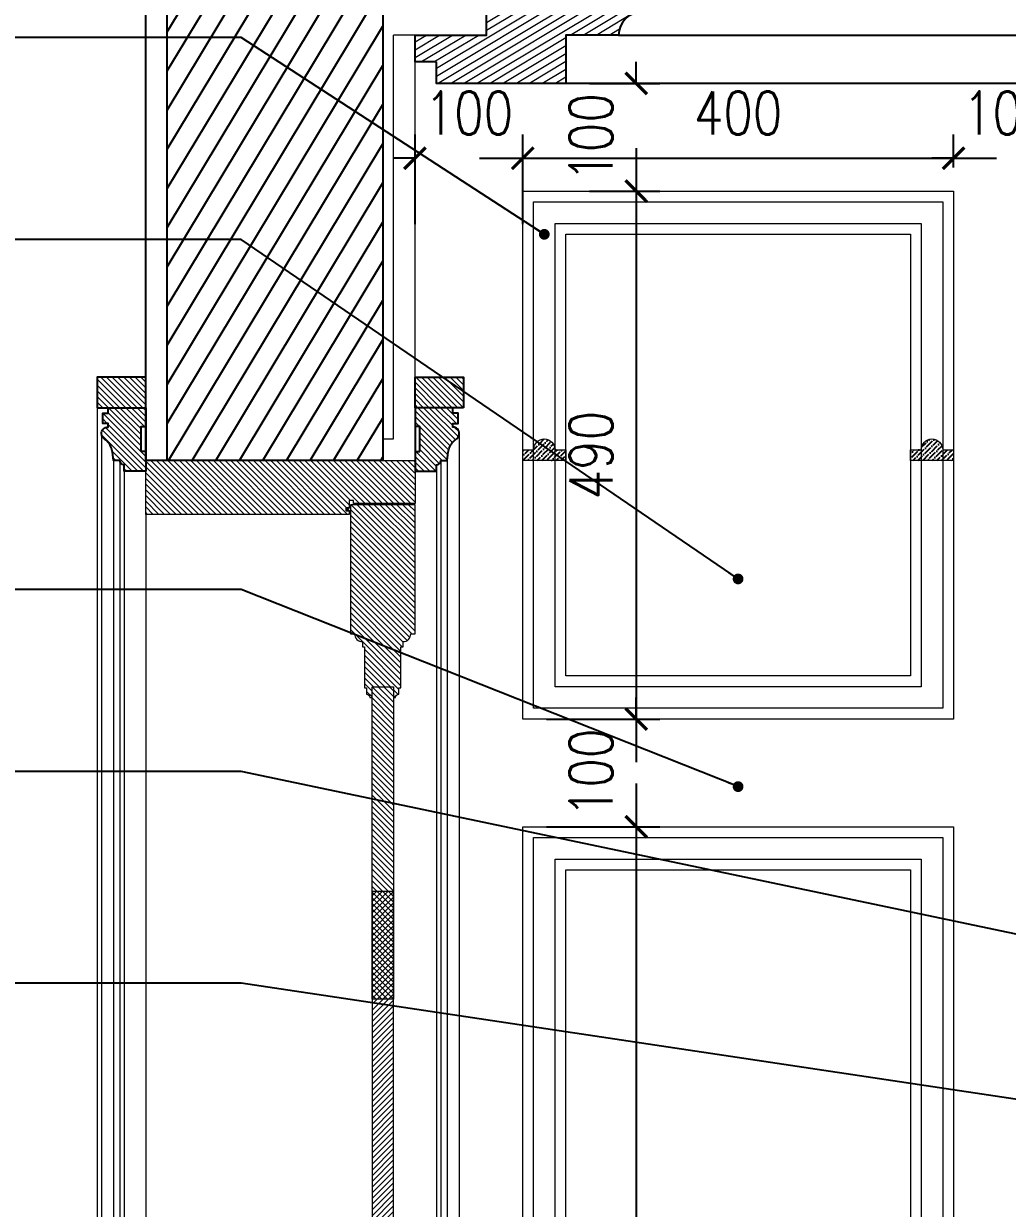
# Model space of a CAD drawing. Header units: inches. Extents: x 193287 to 241687, y 437648 to 550079.
# Drawn here: x 214939 to 215852, y 450291 to 451391 of the extents above; entities that cross this region are included whole.
import ezdxf

# ---------------------------------------------------------------- set-up
doc = ezdxf.new("R2010")
doc.units = ezdxf.units.IN
doc.header["$MEASUREMENT"] = 0
for name, color, linetype in [('8', 8, 'Continuous'), ('CQ Grg Gypsum', 41, 'Continuous'), ('CQ marble hatch', 8, 'Continuous'), ('CQ Plaster', 1, 'Continuous'), ('CQ section wall', 3, 'Continuous'), ('CQ Wood Section', 1, 'Continuous'), ('CQ_callout', 34, 'Continuous'), ('WOOD', 23, 'Continuous'), ('xref grd floor$2$CQ Wall hatch_CHB', 8, 'Continuous')]:
    doc.layers.add(name, color=color, linetype=linetype)
for name, color, linetype, lineweight in [('A-Dim-ID', 9, 'Continuous', 20), ('CQ gypsum 2', 42, 'Continuous', 0), ('CQ Gypsum Hatch', 8, 'Continuous', 20), ('CQ Marble', 6, 'Continuous', 0)]:
    doc.layers.add(name, color=color, linetype=linetype, lineweight=lineweight)
doc.styles.add('ST9', font='romans.shx', dxfattribs={"width": 0.8})
doc.styles.get("Standard").update_dxf_attribs({"font": 'arial.ttf'})
doc.dimstyles.new('DIM-20', dxfattribs={"dimscale": 1000, "dimtxt": 0.044, "dimasz": 0.035, "dimexe": 0.022, "dimexo": 0.022, "dimgap": 0.022, "dimtad": 1, "dimdec": 0, "dimzin": 0, "dimdsep": 46, "dimtxsty": 'ST9', "dimblk1": 'ARCHTICK', "dimblk2": 'ARCHTICK', "dimsah": 1, "dimcen": 0.08800000000000001, "dimdle": 0.04, "dimclrd": 256, "dimclre": 256, "dimclrt": 3, "dimadec": 0, "dimazin": 0, "dimtfac": 1, "dimtdec": 0, "dimtix": 1, "dimtofl": 0, "dimtmove": 1, "dimatfit": 3, "dimldrblk": 'CLOSED', "dimfxl": 1, "dimtolj": 1, "dimtzin": 0, "dimarcsym": 0})
doc.dimstyles.get("Standard").update_dxf_attribs({"dimtxt": 0.18, "dimasz": 0.18, "dimexe": 0.18, "dimexo": 0.0625, "dimgap": 0.09, "dimtad": 0, "dimtih": 1, "dimtoh": 1, "dimdec": 4, "dimzin": 0, "dimdsep": 46, "dimtxsty": 'Standard', "dimcen": 0.09, "dimadec": 0, "dimazin": 0, "dimtfac": 1, "dimtdec": 4, "dimtofl": 0, "dimtmove": 0, "dimatfit": 3, "dimfxl": 1, "dimtolj": 1, "dimtzin": 0, "dimarcsym": 0})
pattern_1 = [(224.9999999999999, (314555.3100081291, 682297.8172686324), (-2.651650429449553, 2.65165042944955), [])]
pattern_2 = [(224.9999999999999, (314455.3100081291, 682297.8172686324), (-2.651650429449553, 2.65165042944955), [])]

# ---------------------------------------------------------------- blocks, each defined once
blk = doc.blocks.new('SECTION A AND B')
at = {"layer": 'xref grd floor$2$CQ Wall hatch_CHB'}
h = blk.add_hatch(dxfattribs=at)
h.set_pattern_fill('ANSI31,_O', color=8, scale=150, angle=76.02857671701435)
h.set_pattern_definition([(121.0285767170143, (0, 0), (-16.06706840326394, -9.664978682068453), [])])
h.paths.add_polyline_path([(316190.0209839811, 490843.0684740121), (315990.0209839814, 490843.0684740121), (315990.0209839814, 489343.068474012), (316190.0209839811, 489343.068474012)])
at = {"layer": 'CQ Marble'}
blk.add_line((315960.0209839814, 489738.0687969114, -3.810894464754879e-05), (315980.0209839814, 489738.0687969114, -3.810894464754879e-05), dxfattribs=at)
at = {"layer": 'CQ Marble', "elevation": -3.810894464754879e-05}
for points in [[(315990.0209839814, 489343.068474012), (315960.0209839814, 489343.068474012), (315960.0209839814, 489738.0687969114)], [(315990.0209839814, 489363.068474012), (315980.0209839814, 489363.068474012), (315980.0209839814, 489738.0687969114)]]:
    blk.add_lwpolyline(points, dxfattribs=at)
at = {"layer": 'CQ Plaster', "elevation": -3.810894464754879e-05}
blk.add_lwpolyline([(316190.0209839811, 489343.068474012), (316210.0209839811, 489343.068474012), (316210.0209839811, 490843.0684740121)], dxfattribs=at)
at = {"layer": 'CQ section wall', "elevation": -3.810894464754879e-05}
blk.add_lwpolyline([(316190.0209839811, 490843.0684740121), (315990.0209839814, 490843.0684740121), (315990.0209839814, 489343.068474012), (316190.0209839811, 489343.068474012)], close=True, dxfattribs=at)
blk = doc.blocks.new('wd-05 section')
at = {"layer": 'WOOD', "lineweight": 0}
h = blk.add_hatch(dxfattribs=at)
h.set_pattern_fill('ANSI31', color=8, scale=30, angle=809.9999999999999, style=0)
h.set_pattern_definition(pattern_1)
h.paths.add_polyline_path([(327527.7315780048, 483190.3263951102), (327572.7315780048, 483190.3263951102), (327572.7315780048, 483218.6959929848), (327527.7315780048, 483218.6959929848)])
h = blk.add_hatch(dxfattribs=at)
h.set_pattern_fill('ANSI31', color=8, scale=30, angle=809.9999999999999, style=0)
h.set_pattern_definition(pattern_2)
h.paths.add_polyline_path([(327867.7315780048, 483190.3263951102), (327822.7315780048, 483190.3263951102), (327822.7315780048, 483218.6959929848), (327867.7315780048, 483218.6959929848)])
h = blk.add_hatch(dxfattribs=at)
h.set_pattern_fill('ANSI31', color=8, scale=30, angle=809.9999999999999, style=0)
h.set_pattern_definition(pattern_1)
h.paths.add_polyline_path([(327552.7315780058, 483131.2674601019), (327552.7315780058, 483137.2674601019, -0.4142135623730951), (327548.7315780058, 483141.2674601019), (327542.7315780058, 483141.2674601019, 0.0473727055380676), (327541.3335695908, 483151.4982459368, 0.1613322255665703), (327535.056216002, 483160.5984975656, -0.250954578133825), (327531.6577278405, 483166.2158684023, -0.4352650242027551), (327537.7315780058, 483172.2617686798), (327537.7315780058, 483175.742302124), (327532.7315780058, 483175.742302124), (327532.7315780058, 483185.2617686798), (327537.7315780058, 483185.2617686798), (327537.7315780058, 483190.3263951102), (327572.6322157898, 483190.3263951102), (327572.6322154083, 483172.9139941299), (327568.4107589132, 483172.9139941299), (327568.4107589132, 483149.6209260745), (327572.632214898, 483149.6209260745), (327572.6322147066, 483140.881225823), (327572.6564287287, 483131.2674601019)])
h = blk.add_hatch(dxfattribs=at)
h.set_pattern_fill('ANSI31', color=8, scale=30, angle=809.9999999999999, style=0)
h.set_pattern_definition(pattern_2)
edge = h.paths.add_edge_path()
edge.add_line((327827.0523970964, 483172.9139941299), (327822.7315780038, 483172.9139941299))
edge.add_line((327822.7315780038, 483172.9139941299), (327822.7315780038, 483190.3263951102))
edge.add_line((327822.7315780038, 483190.3263951102), (327857.7315780038, 483190.3263951102))
edge.add_line((327857.7315780038, 483190.3263951102), (327857.7315780038, 483185.2617686798))
edge.add_line((327857.7315780038, 483185.2617686799), (327862.7315780038, 483185.2617686799))
edge.add_line((327862.7315780038, 483185.2617686799), (327862.7315780038, 483175.7423021241))
edge.add_line((327862.7315780038, 483175.7423021241), (327857.7315780038, 483175.7423021241))
edge.add_line((327857.7315780038, 483175.7423021241), (327857.7315780038, 483172.2617686798))
edge.add_arc((327857.9538556356, 483166.4111591191), 5.854830448332633, 358.08851685122306, 452.17574729711737, ccw=False)
edge.add_arc((327856.8626067743, 483166.5795274746), 6.952338947518033, 300.650804176212, 357.00163593735675, ccw=False)
edge.add_arc((327871.0029486682, 483146.5741857013), 17.57716481121781, 487.0727141973566, 523.7314622801655)
edge.add_arc((327907.3003478457, 483139.0216994493), 54.61496207966331, 526.7944264121919, 537.64334001521)
edge.add_line((327852.7315780038, 483141.2674601019), (327846.7315780038, 483141.2674601019))
edge.add_arc((327842.7315780038, 483141.2674601019), 3.999999999999998, 270, 359.99999999999994, ccw=False)
edge.add_line((327842.7315780038, 483137.2674601019), (327842.7315780038, 483131.2674601019))
edge.add_line((327842.7315780038, 483131.2674601019), (327822.7315780038, 483131.2674601019))
edge.add_line((327822.7315780038, 483131.2674601019), (327822.7315780038, 483149.6209260746))
edge.add_line((327822.7315780038, 483149.6209260745), (327827.0523970964, 483149.6209260745))
edge.add_line((327827.0523970964, 483149.6209260746), (327827.0523970964, 483172.9139941299))
h = blk.add_hatch(dxfattribs=at)
h.set_pattern_fill('ANSI31', color=8, scale=30, angle=809.9999999999999, style=0)
h.set_pattern_definition(pattern_1)
h.paths.add_polyline_path([(327822.7315768803, 483091.2674604463), (327822.7315757559, 483091.2674604463), (327822.7315768803, 483091.2674604463), (327822.7315780046, 483106.2674849455), (327822.7206299149, 483141.2674604467), (327572.7315134648, 483141.2674604587), (327572.7315134648, 483101.2674604587), (327629.7315134648, 483101.2674604587), (327629.7315134648, 483104.2674604587), (327633.7315134648, 483104.2674604588), (327633.7315134648, 483091.2674604587)])
h = blk.add_hatch(dxfattribs=at)
h.set_pattern_fill('ANSI31', color=8, scale=30, angle=809.9999999999999, style=0)
h.set_pattern_definition([(225, (307276.9017949782, 568944.7792914034), (-2.651650429449555, 2.651650429449549), [])])
edge = h.paths.add_edge_path()
edge.add_line((327592.7178261181, 482931.2663566301), (327592.7178261181, 482921.2663566301))
edge.add_line((327592.7178261181, 482921.2663566301), (327590.7420222653, 482921.2663566301))
edge.add_arc((327587.7319892933, 482921.2722873083), 3.010038814583636, 359.8871100775981, 450)
edge.add_line((327587.7319892933, 482924.2823261229), (327587.7319892933, 482930.2674604527))
edge.add_line((327587.7319892933, 482930.2674604527), (327585.8131022063, 482930.2674604527))
edge.add_line((327585.8131022063, 482930.2674604527), (327585.8131022063, 482968.1963926409))
edge.add_line((327585.8131022063, 482968.1963926409), (327583.8131022063, 482968.1963926409))
edge.add_line((327583.8131022063, 482968.1963926409), (327583.8131022063, 482973.2669837741))
edge.add_arc((327583.3802197232, 482979.9106923816), 6.657796279941275, 176.928247807595, 273.72793740179327, ccw=False)
edge.add_line((327576.7319892933, 482980.2674604527), (327572.7319892933, 482980.2674604527))
edge.add_line((327572.7319892933, 482980.2674604527), (327572.7319892933, 483100.2674604527))
edge.add_line((327572.7319892933, 483100.2674604527), (327632.7319892933, 483100.2674604527))
edge.add_line((327632.7319892933, 483100.2674604527), (327632.7319892933, 482980.2674604527))
edge.add_line((327632.7319892933, 482980.2674604527), (327628.7319892933, 482980.2674604527))
edge.add_arc((327622.0837588634, 482979.9106923817), 6.65779627992528, -93.72793740226058, 3.071752191904693, ccw=False)
edge.add_line((327621.6508763803, 482973.2669837741), (327621.6508763803, 482968.1963926409))
edge.add_line((327621.6508763803, 482968.1963926409), (327619.6508763803, 482968.1963926409))
edge.add_line((327619.6508763803, 482968.1963926409), (327619.6508763803, 482930.2674604527))
edge.add_line((327619.6508763803, 482930.2674604527), (327617.6508763803, 482930.2674604527))
edge.add_line((327617.6508763803, 482930.2674604527), (327617.6508763803, 482924.2823261229))
edge.add_arc((327617.6508763803, 482921.2722873083), 3.010038814565632, 90, 180.1128899224019)
edge.add_line((327614.6408434083, 482921.2663566301), (327612.6408434083, 482921.2663566301))
edge.add_line((327612.6408434083, 482921.2663566301), (327612.6408434083, 482931.2663566301))
edge.add_line((327612.6408434083, 482931.2663566301), (327592.7178261181, 482931.2663566301))
h = blk.add_hatch(dxfattribs=at)
h.set_pattern_fill('ANSI31', color=8, scale=30, angle=809.9999999999999, style=0)
h.set_pattern_definition([(225, (307276.9017949782, 568943.7792924274), (-2.651650429449555, 2.651650429449549), [])])
h.paths.add_polyline_path([(327612.6408434083, 482641.2674604527), (327612.6408434083, 482931.2663566301), (327592.7178261181, 482931.2663566301), (327592.7178261181, 482641.2674604527)])
h = blk.add_hatch(dxfattribs=at)
h.set_pattern_fill('ANSI31', color=8, scale=30, angle=809.9999999999999, style=0)
h.set_pattern_definition([(135, (307276.9017949782, 394764.5356570446), (-2.651650429449549, -2.651650429449555), [])])
h.paths.add_polyline_path([(327612.6408434083, 482741.2663972864), (327612.6408434083, 480770.2675011091), (327592.7178261181, 480770.2675011091), (327592.7178261181, 482741.2663972864)])
at = {"layer": 'WOOD', "color": 8, "lineweight": 0}
for p, q in [((327867.7315780048, 483190.3263951102, -8.648563006030674e-07), (327867.7315780048, 480731.5098999858, -1.501417646451078e-06)), ((327531.6544699257, 483166.411159119, 3.315746276988385e-07), (327531.6544699257, 480731.5098999858, -2.987953188157721e-07)), ((327863.8086860839, 483166.4111591191), (327863.808686084, 480731.5098999858, -6.303699465146445e-07)), ((327542.7315780058, 483141.2674601019, 3.315746276988385e-07), (327542.7315780058, 480731.5098999858, -2.922858835172613e-07)), ((327548.7315780058, 483141.2674601019, 3.315746276988385e-07), (327548.7315780058, 480731.5098999858, -2.922858835172613e-07)), ((327846.7315780038, 483141.2674601019), (327846.7315780038, 480731.5098999858, -6.238605112161133e-07)), ((327852.7315780038, 483141.2674601019), (327852.7315780038, 480731.5098999858, -6.238605112161133e-07)), ((327552.7315780058, 483131.2674601019, 3.315746276988385e-07), (327552.7315780058, 480491.2674604467, -3.518931935686447e-07)), ((327842.7315780038, 483131.2674601019), (327842.7315780038, 480731.5098999858, -6.212716179533959e-07)), ((327822.7315768803, 483091.2674604463, -8.648563006030674e-07), (327822.7315768803, 480491.2674604467, -1.53796854890887e-06))]:
    blk.add_line(p, q, dxfattribs=at)
at = {"layer": 'WOOD', "color": 1, "ltscale": 5}
for points, elevation in [([(327527.7315780048, 483190.3263951102), (327572.7315780048, 483190.3263951102), (327572.7315780048, 483218.6959929848), (327527.7315780048, 483218.6959929848), (327527.7315780048, 483190.3263951102)], -5.332816729007595e-07), ([(327867.7315780048, 483190.3263951102), (327822.7315780048, 483190.3263951102), (327822.7315780048, 483218.6959929848), (327867.7315780048, 483218.6959929848), (327867.7315780048, 483190.3263951102)], -8.648563006030674e-07)]:
    blk.add_lwpolyline(points, dxfattribs=dict(at, elevation=elevation))
at = {"layer": 'WOOD', "color": 1, "ltscale": 5, "elevation": 3.315746276988385e-07}
blk.add_lwpolyline([(327531.6577278405, 483166.2158684023, -0.4352650242027557), (327537.7315780058, 483172.2617686798), (327537.7315780058, 483175.742302124), (327532.7315780058, 483175.742302124), (327532.7315780058, 483185.2617686798), (327537.7315780058, 483185.2617686798), (327537.7315780058, 483190.3263951102), (327572.7315780058, 483190.3263951102), (327572.7315780058, 483131.2674601019), (327552.7315780058, 483131.2674601019), (327552.7315780058, 483137.2674601019, -0.4142135623730951), (327548.7315780058, 483141.2674601019), (327542.7315780058, 483141.2674601019, 0.0473727055380674), (327541.3335695908, 483151.4982459368, 0.1613322255665706), (327535.056216002, 483160.5984975656, -0.2509545781338258)], format="xyb", close=True, dxfattribs=at)
at = {"layer": 'WOOD', "color": 1, "ltscale": 5}
blk.add_lwpolyline([(327863.8054281691, 483166.2158684023, 0.4352650242027557), (327857.7315780038, 483172.2617686799), (327857.7315780038, 483175.7423021241), (327862.7315780038, 483175.7423021241), (327862.7315780038, 483185.2617686799), (327857.7315780038, 483185.2617686799), (327857.7315780038, 483190.3263951102), (327822.7315780038, 483190.3263951102), (327822.7315780038, 483131.2674601019), (327842.7315780038, 483131.2674601019), (327842.7315780038, 483137.2674601019, 0.4142135623730951), (327846.7315780038, 483141.2674601019), (327852.7315780038, 483141.2674601019, -0.0473727055380674), (327854.1295864189, 483151.4982459368, -0.1613322255665706), (327860.4069400076, 483160.5984975656, 0.2509545781338258)], format="xyb", close=True, dxfattribs=at)
at = {"layer": 'WOOD', "color": 1, "ltscale": 5, "elevation": 3.315746276988385e-07}
blk.add_lwpolyline([(327568.4107589132, 483149.6209260745), (327568.4107589132, 483172.9139941299), (327572.7353199613, 483172.9139941299), (327572.7353199613, 483149.6209260745)], close=True, dxfattribs=at)
at = {"layer": 'WOOD', "color": 1, "ltscale": 5}
blk.add_lwpolyline([(327827.0523970964, 483149.6209260745), (327827.0523970964, 483172.9139941299), (327822.7278360484, 483172.9139941299), (327822.7278360484, 483149.6209260745)], close=True, dxfattribs=at)
at = {"layer": 'WOOD', "color": 1, "lineweight": 0, "ltscale": 5, "elevation": -8.648563006030674e-07}
for points in [[(327822.7315780048, 483091.2674604463), (327822.7315768803, 483091.2674604463), (327822.7315780048, 483091.2674604463), (327822.7315780048, 483091.2674604463), (327822.7315780048, 483091.2674604463), (327822.7315780048, 483091.2674604463), (327822.7315780048, 483096.2674604464), (327822.7315780038, 483141.2674604467), (327572.7319891987, 483141.2674604467), (327572.7319891987, 483101.2674604467), (327572.7319891987, 483101.2674604467), (327629.7319891987, 483101.2674604467), (327629.7319891987, 483104.2674604467), (327633.7319891987, 483104.2674604468), (327633.7319891987, 483096.9843813072)], [(327633.7319891987, 483094.9843813072), (327633.7319891987, 483091.2674604467), (327822.7315780048, 483091.2674604467)]]:
    blk.add_lwpolyline(points, dxfattribs=at)
at = {"layer": 'WOOD', "lineweight": 0, "ltscale": 5, "elevation": -8.648563006030674e-07}
blk.add_lwpolyline([(327592.7178261181, 482931.2663566301), (327592.7178261181, 482921.2663566301), (327590.7420222653, 482921.2663566301, 0.4147907679441273), (327587.7319892933, 482924.2823261229), (327587.7319892933, 482930.2674604527), (327585.8131022063, 482930.2674604527), (327585.8131022063, 482968.1963926409), (327583.8131022063, 482968.1963926409), (327583.8131022063, 482973.2669837741, -0.4494161916617549), (327576.7319892933, 482980.2674604527), (327572.7319892933, 482980.2674604527), (327572.7319892933, 483100.2674604527), (327632.7319892933, 483100.2674604527), (327632.7319892933, 482980.2674604527), (327628.7319892933, 482980.2674604527, -0.4494161916617549), (327621.6508763803, 482973.2669837741), (327621.6508763803, 482968.1963926409), (327619.6508763803, 482968.1963926409), (327619.6508763803, 482930.2674604527), (327617.6508763803, 482930.2674604527), (327617.6508763803, 482924.2823261229, 0.4147907679441273), (327614.6408434083, 482921.2663566301), (327612.6408434083, 482921.2663566301), (327612.6408434083, 482931.2663566301)], format="xyb", close=True, dxfattribs=at)
at = {"layer": 'WOOD', "ltscale": 5, "elevation": -0.0191185244357096}
blk.add_lwpolyline([(327633.7319891987, 483096.9843813072), (327636.7319891987, 483096.9843813072), (327636.7319891987, 483094.9843813072), (327633.7319891987, 483094.9843813072)], dxfattribs=at)
at = {"layer": 'WOOD', "lineweight": 0, "ltscale": 5}
for points, elevation in [([(327612.6408434083, 482641.2674604527), (327612.6408434083, 482931.2663566301), (327592.7178261181, 482931.2663566301), (327592.7178261181, 482641.2674604527), (327612.6408434083, 482641.2674604527)], 1.309300420998527e-06), ([(327612.6408434083, 482741.2663972864), (327612.6408434083, 480770.2675011091), (327592.7178261181, 480770.2675011091), (327592.7178261181, 482741.2663972864), (327612.6408434083, 482741.2663972864)], -3.09565217584589e-07)]:
    blk.add_lwpolyline(points, dxfattribs=dict(at, elevation=elevation))
blk = doc.blocks.new('SECTION CEILING A AND B')
at = {"layer": 'CQ Gypsum Hatch', "extrusion": (-4.885221514467737e-08, 5.985931785203955e-09, 0.9999999999999988)}
h = blk.add_hatch(dxfattribs=at)
h.set_pattern_fill('ANSI31', color=256, scale=50, angle=166.0285767170143, style=0)
h.set_pattern_definition([(211.0285767170143, (0, 0), (3.221659560689485, -5.355689467754646), [])])
edge = h.paths.add_edge_path()
edge.add_line((208443.7849097897, 454500.0325953988), (208423.7849484285, 454500.0325953988))
edge.add_line((208423.7849484285, 454500.0325953986), (208423.7849578347, 454525.0326123299))
edge.add_line((208423.7849578347, 454525.0326123299), (208490.2929564922, 454525.0326098813))
edge.add_line((208490.2929564921, 454525.0326098814), (208490.2929629148, 454763.071765746))
edge.add_arc((208665.2929629149, 454763.0717657459), 175.0000000000809, 90.00000000002188, 179.9999999999988, ccw=False)
edge.add_line((208665.2929629149, 454938.071765746), (210422.2769527622, 454938.0716761231))
edge.add_arc((210422.276952762, 454763.0716761229), 175.0000000000104, -1.972466634470038e-11, 89.99999999998488, ccw=False)
edge.add_line((210597.2769527621, 454763.071676123), (210597.2769591847, 454525.0325202584))
edge.add_line((210597.2769591848, 454525.0325202584), (210663.7849578423, 454525.032522707))
edge.add_line((210663.7849578422, 454525.032522707), (210663.7849672485, 454500.0325057757))
edge.add_line((210663.7849672485, 454500.0325057758), (210643.7850058873, 454500.0325057758))
edge.add_line((210643.7850058872, 454500.0325057756), (210643.7850173671, 454480.0324942958))
edge.add_line((210643.7850173672, 454480.0324942959), (210523.7769527616, 454480.0324329131))
edge.add_line((210523.7769527615, 454480.0324329132), (210523.7769527616, 454525.0315746129))
edge.add_line((210523.7769527616, 454525.0315746127), (210474.7769527617, 454525.0315746127))
edge.add_arc((210453.7769527615, 454525.0315746127), 21.00000000001311, -1.655637739435834e-11, 90.00000000013758)
edge.add_line((210453.7769527615, 454546.0315746128), (210453.7769527616, 454555.0315746128))
edge.add_arc((210448.9251286735, 454561.1383035385), 7.799508648191514, 90.00000000008589, 308.4673023858252, ccw=False)
edge.add_line((210448.9251286736, 454568.9378121866), (210448.9251286736, 454571.9378121866))
edge.add_arc((210446.7728611257, 454589.9046622898), 18.09530210381219, 205.7714928765666, 276.8309702012858, ccw=False)
edge.add_arc((210479.7534256677, 454602.7962334284), 53.47024035362525, 186.1635720952232, 202.8448179782273, ccw=False)
edge.add_arc((210094.2561368711, 454569.4318206353), 333.4821786606142, 4.751447811002603, 6.568657367648864)
edge.add_arc((210389.8473039427, 454603.4951739008), 35.93479784875719, 6.527251481520136, 25.3966808044831)
edge.add_arc((210397.9872785086, 454605.1355510861), 27.95025194108858, 29.51902534148804, 91.82174081905524)
edge.add_line((210397.0987394838, 454633.0716761212), (210397.0987394839, 454640.5716761212))
edge.add_line((210397.0987394838, 454640.5716761212), (210388.0987394838, 454640.5716761212))
edge.add_line((210388.0987394838, 454640.5716761212), (210388.0987394839, 454663.0716761231))
edge.add_line((210388.0987394838, 454663.0716761229), (210427.170590851, 454663.071676121))
edge.add_line((210427.1705908511, 454663.071676121), (210483.7769527617, 454588.071676121))
edge.add_line((210483.7769527617, 454588.0716761212), (210572.2769527622, 454588.0716761212))
edge.add_line((210572.2769527621, 454588.0716761212), (210572.2769527622, 454763.071676123))
edge.add_arc((210422.2769527621, 454763.0716761229), 149.9999999999423, 1.09411081042345e-12, 90.00000000002268)
edge.add_line((210422.2769527621, 454913.0716761229), (208665.2929629148, 454913.0717657459))
edge.add_arc((208665.2929629149, 454763.0717657459), 150.0000000000553, 89.99999999999037, 179.9999999999741)
edge.add_line((208515.2929629149, 454763.0717657459), (208515.2929629149, 454588.071765744))
edge.add_line((208515.2929629148, 454588.0717657442), (208603.7929629153, 454588.0717657442))
edge.add_line((208603.7929629154, 454588.0717657442), (208660.399324826, 454663.0717657442))
edge.add_line((208660.3993248259, 454663.0717657442), (208699.4711761931, 454663.0717657461))
edge.add_line((208699.4711761931, 454663.071765746), (208699.4711761931, 454640.5717657441))
edge.add_line((208699.4711761931, 454640.5717657441), (208690.4711761931, 454640.5717657441))
edge.add_line((208690.4711761931, 454640.5717657442), (208690.471176193, 454633.0717657442))
edge.add_arc((208689.5826371683, 454605.1356407092), 27.95025194110979, 88.17825918106928, 150.4809746586266)
edge.add_arc((208697.7226117339, 454603.4952635241), 35.9347978485243, 154.6033191954972, 173.4727485184707)
edge.add_arc((208993.3137788072, 454569.4319102603), 333.482178661847, 173.431342632741, 175.2485521893872)
edge.add_arc((208607.816490009, 454602.7963230516), 53.47024035380047, -22.844817978407775, -6.163572095407119, ccw=False)
edge.add_arc((208640.7970545513, 454589.9047519128), 18.09530210368276, 263.169029798688, 334.22850712339607, ccw=False)
edge.add_line((208638.6447870034, 454571.9379018097), (208638.6447870033, 454568.9379018097))
edge.add_arc((208638.6447870034, 454561.1383931615), 7.799508648183966, -128.4673023859773, 89.99999999998272, ccw=False)
edge.add_line((208633.7929629153, 454555.0316642358), (208633.7929629153, 454546.0316642359))
edge.add_arc((208633.7929629154, 454525.0316642359), 21.00000000001311, 89.99999999998346, 179.9999999999834)
edge.add_line((208612.7929629154, 454525.0316642357), (208563.7929629154, 454525.0316642357))
edge.add_line((208563.7929629154, 454525.0316642358), (208563.7929629153, 454480.0325225361))
edge.add_line((208563.7929629154, 454480.0325225362), (208443.7848983099, 454480.032583919))
edge.add_line((208443.7848983098, 454480.032583919), (208443.7849097897, 454500.0325953988))
at = {"layer": 'CQ Grg Gypsum', "extrusion": (-4.885221514467737e-08, 5.985931785203956e-09, 0.9999999999999988), "elevation": -0.007346103047226621}
blk.add_lwpolyline([(208443.7849097897, 454500.0325953986), (208423.7849484284, 454500.0325953984), (208423.7849578346, 454525.0326123297), (208490.2929564921, 454525.0326098813), (208490.2929629147, 454763.0717657457, -0.414213562373095), (208665.2929629148, 454938.0717657459), (210422.2769527621, 454938.0716761229, -0.4142135623730951), (210597.2769527621, 454763.0716761228), (210597.2769591847, 454525.0325202582), (210663.7849578422, 454525.0325227068), (210663.7849672485, 454500.0325057756), (210643.7850058872, 454500.0325057755), (210643.7850173671, 454480.0324942957), (210523.7769527615, 454480.032432913), (210523.7769527615, 454525.0315746125), (210474.7769527616, 454525.0315746127, 0.4142135623730951), (210453.7769527615, 454546.0315746127), (210453.7769527616, 454555.0315746126, -1.408012182039782), (210448.9251286736, 454568.9378121864), (210448.9251286736, 454571.9378121865, -0.3203886580188211), (210430.4774045141, 454582.0371307805, -0.07291447245681257), (210426.5922739091, 454597.0552799207, 0.00792923866215691), (210425.5491688623, 454607.580089774, 0.08251996361405504), (210422.3093679562, 454618.9069906794, 0.2787474963378558), (210397.0987394838, 454633.071676121), (210397.0987394838, 454640.571676121), (210388.0987394838, 454640.571676121), (210388.0987394838, 454663.0716761227), (210427.170590851, 454663.0716761208), (210483.7769527617, 454588.071676121), (210572.2769527621, 454588.071676121), (210572.2769527621, 454763.0716761227, 0.4142135623730951), (210422.2769527621, 454913.0716761227), (208665.2929629148, 454913.0717657457, 0.414213562373095), (208515.2929629148, 454763.0717657457), (208515.2929629147, 454588.071765744), (208603.7929629153, 454588.0717657441), (208660.3993248259, 454663.0717657441), (208699.471176193, 454663.0717657458), (208699.471176193, 454640.5717657439), (208690.471176193, 454640.571765744), (208690.471176193, 454633.0717657439, 0.2787474963378738), (208665.2605477206, 454618.9070803025, 0.08251996361405872), (208662.0207468145, 454607.5801793971, 0.007929238662157688), (208660.9776417677, 454597.0553695437, -0.0729144724568158), (208657.0925111627, 454582.0372204033, -0.3203886580188293), (208638.6447870034, 454571.9379018095), (208638.6447870033, 454568.9379018095, -1.408012182039784), (208633.7929629152, 454555.0316642356), (208633.7929629153, 454546.0316642357, 0.414213562373095), (208612.7929629153, 454525.0316642355), (208563.7929629153, 454525.0316642356), (208563.7929629154, 454480.032522536), (208443.7848983098, 454480.0325839188)], format="xyb", close=True, dxfattribs=at)
blk = doc.blocks.new('_ARCHTICK')
at = {"color": 0, "linetype": 'ByBlock', "const_width": 0.15}
blk.add_lwpolyline([(-0.5, -0.5), (0.5, 0.5)], dxfattribs=at)
blk = doc.blocks.new('*D2490')
at = {"layer": 'A-Dim-ID', "lineweight": -2, "transparency": 16777216}
for p, q in [((213332.1925854947, 451808.6112415143), (213332.1925854947, 448295.5750898733)), ((215521.8409087995, 451768.6112415143), (213310.1925854947, 451768.6112415143)), ((214821.0406917686, 448335.5750898733), (213310.1925854947, 448335.5750898733))]:
    blk.add_line(p, q, dxfattribs=at)
at = {"layer": 'Defpoints', "color": 0, "transparency": 16777216}
for p in [(215543.8409087995, 451768.6112415143, -0.0001595121872389043), (213332.1925854947, 448335.5750898733), (214843.0406917686, 448335.5750898733, -0.000637568305459117)]:
    blk.add_point(p, dxfattribs=at)
at = {"layer": 'A-Dim-ID', "lineweight": -2, "transparency": 16777216, "xscale": 20, "yscale": 20, "zscale": 20}
for p, rotation in [((213332.1925854947, 451768.6112415143), 90), ((213332.1925854947, 448335.5750898733), 270)]:
    blk.add_blockref('_ARCHTICK', p, dxfattribs=dict(at, rotation=rotation))
at = {"layer": 'A-Dim-ID', "color": 3, "transparency": 16777216, "insert": (213290.1925854947, 450052.0931656936), "char_height": 40, "attachment_point": 5, "rotation": 90, "style": 'ST9'}
blk.add_mtext('\\A1;3433', dxfattribs=at)
blk = doc.blocks.new('_CLOSED')
at = {"color": 0, "linetype": 'ByBlock'}
for p, q in [((-1, 0.1666666666666666), (0, 0)), ((-1, 0.1666666666666666), (-1, -0.1666666666666666)), ((0, 0), (-1, -0.1666666666666666)), ((0, 0), (-1, 0))]:
    blk.add_line(p, q, dxfattribs=at)
blk = doc.blocks.new('*D2493')
at = {"layer": 'A-Dim-ID', "lineweight": -2, "transparency": 16777216}
for p, q in [((215302.3329092607, 451205.094182408), (215302.3329092607, 451288.1871378234)), ((215402.3337644835, 451205.094182408), (215402.3337644835, 451288.1871378234)), ((215302.3329092607, 451266.1871378234), (215282.3329092607, 451266.1871378234)), ((215402.3337644835, 451266.1871378234), (215422.3337644835, 451266.1871378234))]:
    blk.add_line(p, q, dxfattribs=at)
at = {"layer": 'Defpoints', "color": 0, "transparency": 16777216}
for p in [(215402.3337644835, 451266.1871378234), (215302.3329092607, 451183.094182408, -0.0005718161795793866), (215402.3337644835, 451183.094182408, -0.0002632601072828885)]:
    blk.add_point(p, dxfattribs=at)
at = {"layer": 'A-Dim-ID', "lineweight": -2, "transparency": 16777216, "xscale": 20, "yscale": 20, "zscale": 20}
blk.add_blockref('_ARCHTICK', (215302.3329092607, 451266.1871378234), dxfattribs=at)
at = {"layer": 'A-Dim-ID', "lineweight": -2, "transparency": 16777216, "xscale": 20, "yscale": 20, "zscale": 20, "rotation": 180}
blk.add_blockref('_ARCHTICK', (215402.3337644835, 451266.1871378234), dxfattribs=at)
at = {"layer": 'A-Dim-ID', "color": 3, "transparency": 16777216, "insert": (215352.3333368721, 451308.1871378234), "char_height": 40, "attachment_point": 5, "style": 'ST9'}
blk.add_mtext('\\A1;100', dxfattribs=at)
blk = doc.blocks.new('*D2494')
at = {"layer": 'A-Dim-ID', "lineweight": -2, "transparency": 16777216}
for p, q in [((215402.3337644835, 451205.094182408), (215402.3337644835, 451288.1871378234)), ((215802.3337644834, 451257.5949590149), (215802.3337644834, 451288.1871378234)), ((215362.3337644835, 451266.1871378234), (215842.3337644834, 451266.1871378234))]:
    blk.add_line(p, q, dxfattribs=at)
at = {"layer": 'Defpoints', "color": 0, "transparency": 16777216}
for p in [(215802.3337644834, 451266.1871378234), (215802.3337644834, 451235.5949590149, -0.0002440334872924593), (215402.3337644835, 451183.094182408, -0.0002632601072828885)]:
    blk.add_point(p, dxfattribs=at)
at = {"layer": 'A-Dim-ID', "lineweight": -2, "transparency": 16777216, "xscale": 20, "yscale": 20, "zscale": 20, "rotation": 180}
blk.add_blockref('_ARCHTICK', (215402.3337644835, 451266.1871378234), dxfattribs=at)
at = {"layer": 'A-Dim-ID', "lineweight": -2, "transparency": 16777216, "xscale": 20, "yscale": 20, "zscale": 20}
blk.add_blockref('_ARCHTICK', (215802.3337644834, 451266.1871378234), dxfattribs=at)
at = {"layer": 'A-Dim-ID', "color": 3, "transparency": 16777216, "insert": (215602.3337644835, 451308.1871378234), "char_height": 40, "attachment_point": 5, "style": 'ST9'}
blk.add_mtext('\\A1;400', dxfattribs=at)
blk = doc.blocks.new('*D2495')
at = {"layer": 'A-Dim-ID', "lineweight": -2, "transparency": 16777216}
for p, q in [((215802.3337644834, 451257.5949590149), (215802.3337644834, 451288.1871378234)), ((215902.2964121648, 450727.7547745398), (215902.2964121648, 451288.1871378234)), ((215802.3337644834, 451266.1871378234), (215782.3337644834, 451266.1871378234)), ((215902.2964121648, 451266.1871378234), (215922.2964121648, 451266.1871378234))]:
    blk.add_line(p, q, dxfattribs=at)
at = {"layer": 'Defpoints', "color": 0, "transparency": 16777216}
for p in [(215902.2964121648, 451266.1871378234), (215802.3337644834, 451235.5949590149, -0.0002440334872924593), (215902.2964121648, 450705.7547745398, -0.0002350483883570876)]:
    blk.add_point(p, dxfattribs=at)
at = {"layer": 'A-Dim-ID', "lineweight": -2, "transparency": 16777216, "xscale": 20, "yscale": 20, "zscale": 20}
blk.add_blockref('_ARCHTICK', (215802.3337644834, 451266.1871378234), dxfattribs=at)
at = {"layer": 'A-Dim-ID', "lineweight": -2, "transparency": 16777216, "xscale": 20, "yscale": 20, "zscale": 20, "rotation": 180}
blk.add_blockref('_ARCHTICK', (215902.2964121648, 451266.1871378234), dxfattribs=at)
at = {"layer": 'A-Dim-ID', "color": 3, "transparency": 16777216, "insert": (215852.3150883241, 451308.1871378234), "char_height": 40, "attachment_point": 5, "style": 'ST9'}
blk.add_mtext('\\A1;100', dxfattribs=at)
blk = doc.blocks.new('*D2500')
at = {"layer": 'A-Dim-ID', "lineweight": -2, "transparency": 16777216}
for p, q in [((215507.7665787303, 451335.5943439984), (215507.7665787303, 451355.5943439984)), ((215464.3409128208, 451335.5943439984), (215529.7665787303, 451335.5943439984)), ((215464.3409128209, 451235.594959015), (215529.7665787303, 451235.594959015)), ((215507.7665787303, 451235.594959015), (215507.7665787303, 451215.594959015))]:
    blk.add_line(p, q, dxfattribs=at)
at = {"layer": 'Defpoints', "color": 0, "transparency": 16777216}
for p in [(215442.3409128208, 451335.5943439984, -0.0005564067818143356), (215442.3409128209, 451235.594959015, -0.000261619935532431), (215507.7665787303, 451235.594959015)]:
    blk.add_point(p, dxfattribs=at)
at = {"layer": 'A-Dim-ID', "lineweight": -2, "transparency": 16777216, "xscale": 20, "yscale": 20, "zscale": 20}
for p, rotation in [((215507.7665787303, 451335.5943439984), 270), ((215507.7665787303, 451235.594959015), 90)]:
    blk.add_blockref('_ARCHTICK', p, dxfattribs=dict(at, rotation=rotation))
at = {"layer": 'A-Dim-ID', "color": 3, "transparency": 16777216, "insert": (215465.7665787304, 451285.5946515065), "char_height": 40, "attachment_point": 5, "rotation": 90, "style": 'ST9'}
blk.add_mtext('\\A1;100', dxfattribs=at)
blk = doc.blocks.new('*D2501')
at = {"layer": 'A-Dim-ID', "lineweight": -2, "transparency": 16777216}
for p, q in [((215507.7665787307, 451275.594959015), (215507.7665787307, 450705.6446936795)), ((215464.3409128209, 451235.594959015), (215529.7665787307, 451235.594959015)), ((215424.3337644837, 450745.6446936795), (215529.7665787307, 450745.6446936795))]:
    blk.add_line(p, q, dxfattribs=at)
at = {"layer": 'Defpoints', "color": 0, "transparency": 16777216}
for p in [(215442.3409128209, 451235.594959015, -0.000261619935532431), (215402.3337644837, 450745.6446936795, -0.0002606415644838805), (215507.7665787307, 450745.6446936795)]:
    blk.add_point(p, dxfattribs=at)
at = {"layer": 'A-Dim-ID', "lineweight": -2, "transparency": 16777216, "xscale": 20, "yscale": 20, "zscale": 20}
for p, rotation in [((215507.7665787307, 451235.594959015), 90), ((215507.7665787307, 450745.6446936795), 270)]:
    blk.add_blockref('_ARCHTICK', p, dxfattribs=dict(at, rotation=rotation))
at = {"layer": 'A-Dim-ID', "color": 3, "transparency": 16777216, "insert": (215465.7665787307, 450990.6198263471), "char_height": 40, "attachment_point": 5, "rotation": 90, "style": 'ST9'}
blk.add_mtext('\\A1;490', dxfattribs=at)
blk = doc.blocks.new('*D2502')
at = {"layer": 'A-Dim-ID', "lineweight": -2, "transparency": 16777216}
for p, q in [((215507.7665787308, 450745.6446936795), (215507.7665787308, 450765.6446936795)), ((215424.3337644837, 450745.6446936795), (215529.7665787308, 450745.6446936795)), ((215424.3337644836, 450645.6446936795), (215529.7665787308, 450645.6446936795)), ((215507.7665787308, 450645.6446936795), (215507.7665787308, 450625.6446936795))]:
    blk.add_line(p, q, dxfattribs=at)
at = {"layer": 'Defpoints', "color": 0, "transparency": 16777216}
for p in [(215402.3337644837, 450745.6446936795, -0.0002606415644838805), (215402.3337644836, 450645.6446936795, -0.0002600429713053593), (215507.7665787308, 450645.6446936795)]:
    blk.add_point(p, dxfattribs=at)
at = {"layer": 'A-Dim-ID', "lineweight": -2, "transparency": 16777216, "xscale": 20, "yscale": 20, "zscale": 20}
for p, rotation in [((215507.7665787308, 450745.6446936795), 270), ((215507.7665787308, 450645.6446936795), 90)]:
    blk.add_blockref('_ARCHTICK', p, dxfattribs=dict(at, rotation=rotation))
at = {"layer": 'A-Dim-ID', "color": 3, "transparency": 16777216, "insert": (215465.7665787308, 450695.6446936793), "char_height": 40, "attachment_point": 5, "rotation": 90, "style": 'ST9'}
blk.add_mtext('\\A1;100', dxfattribs=at)
blk = doc.blocks.new('*D2503')
at = {"layer": 'A-Dim-ID', "lineweight": -2, "transparency": 16777216}
for p, q in [((215507.7665787311, 450685.6446936795), (215507.7665787311, 449295.5948762149)), ((215424.3337644836, 450645.6446936795), (215529.7665787311, 450645.6446936795)), ((215424.3337644839, 449335.5948762149), (215529.7665787311, 449335.5948762149))]:
    blk.add_line(p, q, dxfattribs=at)
at = {"layer": 'Defpoints', "color": 0, "transparency": 16777216}
for p in [(215402.3337644836, 450645.6446936795, -0.0002600429713053593), (215402.3337644839, 449335.5948762149, -0.0002522011024627853), (215507.7665787311, 449335.5948762149)]:
    blk.add_point(p, dxfattribs=at)
at = {"layer": 'A-Dim-ID', "lineweight": -2, "transparency": 16777216, "xscale": 20, "yscale": 20, "zscale": 20}
for p, rotation in [((215507.7665787311, 450645.6446936795), 90), ((215507.7665787311, 449335.5948762149), 270)]:
    blk.add_blockref('_ARCHTICK', p, dxfattribs=dict(at, rotation=rotation))
at = {"layer": 'A-Dim-ID', "color": 3, "transparency": 16777216, "insert": (215465.7665787312, 449990.619784947), "char_height": 40, "attachment_point": 5, "rotation": 90, "style": 'ST9'}
blk.add_mtext('\\A1;1310', dxfattribs=at)

msp = doc.modelspace()

# ---------------------------------------------------------------- hatches: boundary and pattern name
at = {"layer": 'CQ marble hatch', "ltscale": 1000, "extrusion": (-4.885221514467741e-08, 5.985931785203956e-09, 0.9999999999999988)}
h = msp.add_hatch(dxfattribs=at)
h.set_pattern_fill('ANSI36', color=256, scale=25.00000000000008, angle=5.367310058428993e-29, style=0)
h.set_pattern_definition([(45, (-1.77848501778629, -0.003227326503084882), (1.657281518405976, 6.076698900821913), [7.812500000000027, -1.562500000000005, 0, -1.562500000000005])])
edge = h.paths.add_edge_path()
edge.add_line((215442.3337644836, 450995.619826348), (215442.3337644836, 450985.6198263456))
edge.add_line((215442.3337644836, 450985.6198263456), (215402.3337644833, 450985.6198263454))
edge.add_line((215402.3337644833, 450985.6198263454), (215402.3337644836, 450995.619826348))
edge.add_line((215402.3337644836, 450995.619826348), (215412.3337644836, 450995.619826348))
edge.add_arc((215422.470715283, 450995.4828755486), 10.13787586383412, 90.77402224941181, 179.2259777505881, ccw=False)
edge.add_arc((215422.3865083159, 450995.6725701803), 9.947395999853182, -0.3037994210657189, 90.30379942106578, ccw=False)
edge.add_line((215432.3337644836, 450995.619826348), (215442.3337644836, 450995.619826348))
h = msp.add_hatch(dxfattribs=at)
h.set_pattern_fill('ANSI36', color=256, scale=25.00000000000008, angle=5.367310058428993e-29, style=0)
h.set_pattern_definition([(45, (-1.778485017786289, -0.003227326503084882), (1.657281518405976, 6.076698900821913), [7.812500000000027, -1.562500000000005, 0, -1.562500000000005])])
edge = h.paths.add_edge_path()
edge.add_line((215802.3337644834, 450995.619826348), (215802.3337644833, 450985.6198263456))
edge.add_line((215802.3337644833, 450985.6198263456), (215762.3337644832, 450985.6198263455))
edge.add_line((215762.3337644832, 450985.6198263455), (215762.3337644833, 450995.619826348))
edge.add_line((215762.3337644833, 450995.619826348), (215772.3337644833, 450995.6198263481))
edge.add_arc((215782.4707152827, 450995.4828755486), 10.1378758638357, 90.77402224907848, 179.2259777499303, ccw=False)
edge.add_arc((215782.3865083156, 450995.6725701803), 9.947395999853182, -0.3037994207322754, 90.30379942106578, ccw=False)
edge.add_line((215792.3337644833, 450995.6198263481), (215802.3337644834, 450995.619826348))

# ---------------------------------------------------------------- linework, layer by layer
at = {"layer": '8', "extrusion": (-4.885221514467737e-08, 5.985931785203956e-09, 0.9999999999999988)}
for p, q in [((215491.3409128206, 451380.5934856978, 1.857219774081614e-05), (217353.3249026669, 451380.5934856978, 0.0001095342402087342)), ((217402.3249026669, 451335.5944336211, 0.0001121973600069507), (215442.3409128207, 451335.5943439981, 1.644780099133993e-05))]:
    msp.add_line(p, q, dxfattribs=at)
at = {"layer": 'CQ gypsum 2', "extrusion": (-4.885221514467737e-08, 5.985931785203956e-09, 0.9999999999999988)}
for p, q in [((217353.3249001669, 451380.5934857556, 0.0007884150076630426), (215491.3409103206, 451380.5934857555, 0.0006974529651951246)), ((215442.3409103207, 451335.5944336789, 0.0006953285679091712), (217402.3249001668, 451335.5943440559, 0.0007910781279977327))]:
    msp.add_line(p, q, dxfattribs=at)
at = {"layer": 'CQ Marble', "extrusion": (-4.885221514467737e-08, 5.985931785203956e-09, 0.9999999999999988)}
for points, elevation in [([(215402.3337644833, 451235.5949590145), (215802.3337644832, 451235.5949590146), (215802.3337644834, 450745.6446936792), (215402.3337644834, 450745.6446936791)], -0.007512535451792218), ([(215442.3337644835, 451195.5949590143), (215762.3337644832, 451195.5949590144), (215762.3337644832, 450785.6446936793), (215442.3337644836, 450785.6446936791)], -0.007512535451792215), ([(215442.3337644836, 450605.6446936789), (215762.3337644832, 450605.644693679), (215762.3337644833, 449375.5948762147), (215442.3337644836, 449375.5948762146)], -0.007512535451792215)]:
    msp.add_lwpolyline(points, close=True, dxfattribs=dict(at, elevation=elevation))
at = {"layer": 'CQ Marble', "color": 8, "extrusion": (-4.885221514467737e-08, 5.985931785203956e-09, 0.9999999999999988)}
for points, elevation in [([(215412.3337644835, 451225.5949590143), (215792.3337644832, 451225.5949590143), (215792.3337644832, 450755.6446936794), (215412.3337644835, 450755.6446936793)], -0.007512535451792218), ([(215432.3337644837, 451205.5949590142), (215772.3337644831, 451205.5949590143), (215772.3337644831, 450775.6446936795), (215432.3337644837, 450775.6446936792)], -0.007512535451792216), ([(215432.3337644837, 450615.6446936788), (215772.3337644832, 450615.6446936788), (215772.3337644833, 449365.5948762148), (215432.3337644837, 449365.5948762147)], -0.007512535451792213)]:
    msp.add_lwpolyline(points, close=True, dxfattribs=dict(at, elevation=elevation))
at = {"layer": 'CQ Marble', "ltscale": 1000, "extrusion": (-4.885221514467737e-08, 5.985931785203956e-09, 0.9999999999999988)}
for points, elevation in [([(215442.3337644836, 450995.619826348), (215442.3337644836, 450985.6198263456), (215402.3337644833, 450985.6198263454), (215402.3337644836, 450995.619826348), (215412.3337644836, 450995.619826348, -0.4063219941528656), (215422.3337644836, 451005.619826348, -0.4173229997867474), (215432.3337644836, 450995.619826348)], -0.007512535451792222), ([(215802.3337644834, 450995.619826348), (215802.3337644833, 450985.6198263456), (215762.3337644832, 450985.6198263455), (215762.3337644833, 450995.619826348), (215772.3337644833, 450995.6198263481, -0.4063219941528656), (215782.3337644833, 451005.619826348, -0.4173229997867474), (215792.3337644833, 450995.6198263481)], -0.007512535451792215)]:
    msp.add_lwpolyline(points, format="xyb", close=True, dxfattribs=dict(at, elevation=elevation))
at = {"layer": 'CQ Marble', "color": 8, "extrusion": (-4.885221514467737e-08, 5.985931785203956e-09, 0.9999999999999988), "elevation": -0.007512535451792221}
msp.add_lwpolyline([(215792.3337644832, 449345.5948762149), (215412.3337644835, 449345.5948762147), (215412.3337644835, 450635.6446936788), (215792.3337644832, 450635.644693679), (215792.3337644832, 449365.5948762146)], dxfattribs=at)
at = {"layer": 'CQ Marble'}
msp.add_polyline3d([(216942.3711168104, 449375.5948762149, 0.0003956482791381799), (217042.3337644915, 449375.5948762147, 0.0004005316759091238), (217042.3337644914, 450645.6446936793, 0.0003929292443379676), (217442.3337644915, 450645.6446936792, 0.0004124701303958424), (217442.3337644915, 449335.5948762147, 0.0004203119992384078), (217042.3337644915, 449335.5948762146, 0.0004007711131805338), (215802.3337644837, 449335.5948762145, 0.0003401943664007611), (215402.3337644837, 449335.5948762147, 0.0003206534803428867), (215402.3337644835, 450645.6446936791, 0.0003128116115003162), (215802.3337644835, 450645.6446936793, 0.0003323524975581893), (215802.3337644837, 449375.5948762147, 0.0003399549291293507), (215902.3131421297, 449375.5948762148, 0.0003448391431961448)], dxfattribs=at)

# ---------------------------------------------------------------- block references
at = {"layer": 'CQ Grg Gypsum'}
msp.add_blockref('SECTION CEILING A AND B', (6878.547945884231, -3144.438178848301, -0.0002232762560167228), dxfattribs=at)
at = {"layer": 'CQ Marble', "xscale": -1}
msp.add_blockref('SECTION A AND B', (531262.3538932421, -38357.47445305373, 3.914734787383771e-05), dxfattribs=at)
at = {"layer": 'CQ Wood Section', "xscale": -1}
msp.add_blockref('wd-05 section', (542875.0644872655, -32155.66927401756, 1.571684899189679e-06), dxfattribs=at)

# ---------------------------------------------------------------- dimensions: what is measured, and where the dimension line sits
at = {"layer": 'A-Dim-ID'}
for base, p1, p2, picture, middle in [((213332.1925854947, 448335.5750898733, 0.0008567278919476964), (215543.8409087994, 451768.6112415141, 0.0006972157047087921), (214843.0406917685, 448335.575089873, 0.0002191595864885794), '*D2490', (213290.1925854947, 450052.0931656936, 0.0008567278919476964)), ((215507.7665787303, 451235.594959015, 0.0005728545828056755), (215442.3409128207, 451335.5943439981, 1.644780099133993e-05), (215442.3409128207, 451235.5949590147, 0.0003112346472732445), '*D2500', (215465.7665787304, 451285.5946515065, 0.0005728545828056755)), ((215507.7665787307, 450745.6446936795, 0.0005728545828056755), (215442.3409128207, 451235.5949590147, 0.0003112346472732445), (215402.3337644836, 450745.6446936793, 0.000312213018321795), '*D2501', (215465.7665787307, 450990.6198263471, 0.0005728545828056755)), ((215507.7665787308, 450645.6446936795, 0.0005728545828056755), (215402.3337644836, 450745.6446936793, 0.000312213018321795), (215402.3337644835, 450645.6446936792, 0.0003128116115003162), '*D2502', (215465.7665787308, 450695.6446936793, 0.0005728545828056755)), ((215507.7665787311, 449335.5948762149, 0.0005728545828056755), (215402.3337644835, 450645.6446936792, 0.0003128116115003162), (215402.3337644837, 449335.5948762146, 0.0003206534803428902), '*D2503', (215465.7665787312, 449990.619784947, 0.0005728545828056755))]:
    dim = msp.add_linear_dim(base=base, p1=p1, p2=p2, angle=90, dimstyle='DIM-20', override={"dimtxt": 0.04, "dimasz": 0.02}, dxfattribs=at)
    dim.commit()
    dim.dimension.update_dxf_attribs({"geometry": picture, "text_midpoint": middle})
for base, p1, p2, picture, middle in [((215402.3337644835, 451266.1871378234, 0.0005728545828056755), (215302.3329092607, 451183.094182408, 1.038403226288919e-06), (215402.3337644835, 451183.094182408, 0.0003095944755227869), '*D2493', (215352.3333368721, 451308.1871378234, 0.0005728545828056755)), ((215802.3337644834, 451266.1871378234, 0.0005728545828056755), (215402.3337644835, 451183.094182408, 0.0003095944755227869), (215802.3337644834, 451235.5949590149, 0.0003288210955132162), '*D2494', (215602.3337644835, 451308.1871378234, 0.0005728545828056755)), ((215902.2964121648, 451266.1871378234, 0.0005728545828056755), (215802.3337644834, 451235.5949590149, 0.0003288210955132162), (215902.2964121648, 450705.7547745398, 0.0003378061944485879), '*D2495', (215852.3150883241, 451308.1871378234, 0.0005728545828056755))]:
    dim = msp.add_linear_dim(base=base, p1=p1, p2=p2, dimstyle='DIM-20', override={"dimtxt": 0.04, "dimasz": 0.02}, dxfattribs=at)
    dim.commit()
    dim.dimension.update_dxf_attribs({"geometry": picture, "text_midpoint": middle})

# ---------------------------------------------------------------- leaders
at = {"layer": 'CQ_callout', "color": 8}
for points in [[(215422.3856475513, 451195.5716755455, 0.0001733439292220336), (215140.8091528531, 451378.3371203597, 0.0001733439292220335), (214478.1971480921, 451378.3371203598, 0.0001733439292220335)], [(215602.3329037191, 450875.6646720019, 0.0001733439292220335), (215140.8091528531, 451190.7760356684, 0.0001733439292220335), (214478.1971480921, 451190.7760356685, 0.0001733439292220335)], [(215602.3329037191, 450682.8775932252, 0.0001733439292220335), (215140.8091528531, 450865.8798164175, 0.0001733439292220335), (214478.1971480921, 450865.8798164176, 0.0001733439292220335)], [(216012.3131421295, 450513.8867256248, 0.0001733439292220335), (215140.8091528531, 450696.8889488172, 0.0001733439292220335), (214478.1971480921, 450696.8889488173, 0.0001733439292220335)], [(216360.6646162473, 450317.5349849087, 0.0001733439292220335), (215140.8091528531, 450500.5372081011, 0.0001733439292220335), (214478.1971480921, 450500.5372081012, 0.0001733439292220335)]]:
    msp.add_leader(points, dimstyle='Standard', override={"dimasz": 10, "dimldrblk": 'Dot', "dimfxl": 0.1, "dimarcsym": 2}, dxfattribs=at)

doc.saveas('drawing.dxf')
